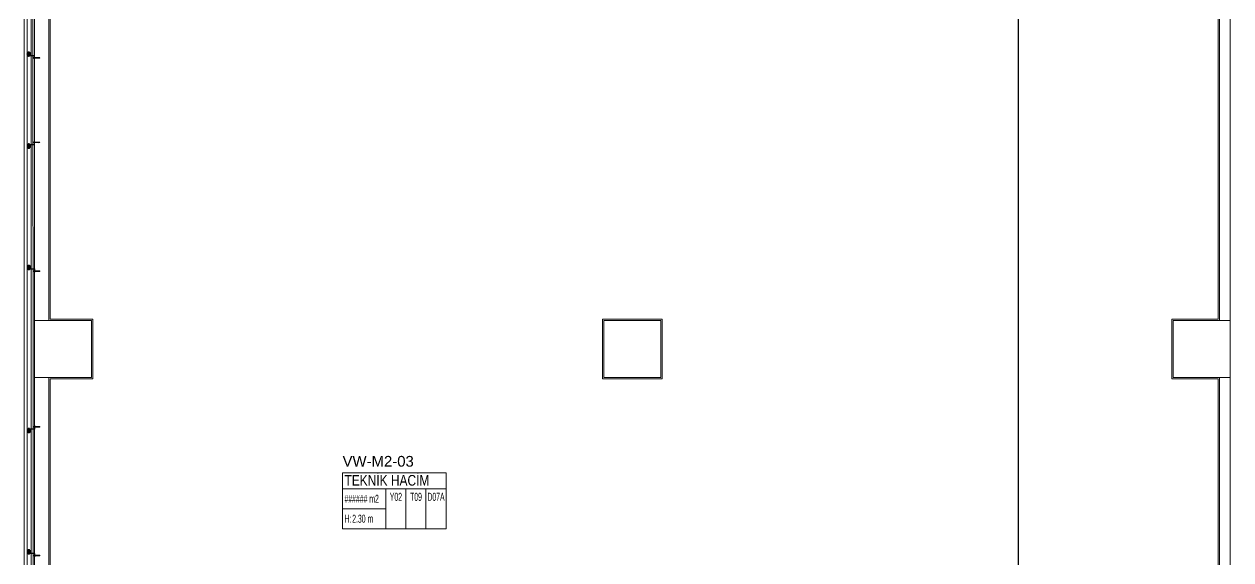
# Model space of a CAD drawing. Extents: x -3709 to 34962, y 0 to 8245.
# Drawn here: x 23781 to 25477, y 2156 to 2909 of the extents above; entities that cross this region are included whole.
import ezdxf
from ezdxf.enums import TextEntityAlignment as Align

# ---------------------------------------------------------------- set-up
doc = ezdxf.new("R2010")
doc.units = 0
doc.layers.get('0').update_dxf_attribs({"color": 9, "lineweight": 9})
for name, color, linetype, lineweight in [('00', 9, 'Continuous', 9), ('01', 9, 'Continuous', 9), ('06D', 9, 'Continuous', 9), ('10', 9, 'Continuous', 9), ('10A', 9, 'Continuous', 9), ('14', 9, 'Continuous', 9), ('21_MAHAL', 9, 'Continuous', 9), ('33', 9, 'BATTING', 9), ('E-MODÜL HATTI', 6, 'Continuous', 30)]:
    doc.layers.add(name, color=color, linetype=linetype, lineweight=lineweight)
doc.styles.add('Arial', font='arial.ttf', dxfattribs={"height": 2.5})
doc.styles.add('MuuM_TEXT-STANDART', font='ARIALN.TTF')
doc.linetypes.add('BATTING', pattern='A,0.0001,-0.1,[134,ltypeshp.shx,S=0.1,R=0,X=-0.1,Y=0],-0.2,[134,ltypeshp.shx,S=0.1,R=180,X=0.1,Y=0],-0.1', length=0.4001)

# ---------------------------------------------------------------- blocks, each defined once
blk = doc.blocks.new('p-kolon-80x80-vw')
at = {"layer": '01'}
blk.add_lwpolyline([(-40, -40), (-40, 40), (40, 40), (40, -40)], close=True, dxfattribs=at)
blk = doc.blocks.new('cxvxv')
for p, q in [((-21988.4, 8561, 0), (-21988.4, 8560.3, 0)), ((-21988.4, 8560.3, 0), (-21986.6, 8560.3, 0)), ((-21988.4, 8555.4, 0), (-21986.6, 8555.4, 0)), ((-21988.4, 8554.7, 0), (-21988.4, 8555.4, 0)), ((-21986.9, 8561.1, 0), (-21988.2, 8561.1, 0)), ((-21986.9, 8554.7, 0), (-21988.2, 8554.7, 0)), ((-21988, 8561.2, 0), (-21987, 8561.3, 0)), ((-21988, 8561.3, 0), (-21988, 8561.3, 0)), ((-21988, 8561.2, 0), (-21988, 8561.3, 0)), ((-21988, 8561.3, 0), (-21987.9, 8561.3, 0)), ((-21988, 8561.1, 0), (-21987, 8561.2, 0)), ((-21988, 8561.1, 0), (-21988, 8561.2, 0)), ((-21988, 8561.2, 0), (-21988, 8561.2, 0)), ((-21988, 8561.1, 0), (-21988, 8561.1, 0)), ((-21988, 8561.1, 0), (-21988, 8561.1, 0)), ((-21988, 8561.1, 0), (-21988, 8561.1, 0)), ((-21988, 8561, 0), (-21988, 8560.3, 0)), ((-21988, 8560.3, 0), (-21987, 8560.3, 0)), ((-21988, 8560.3, 0), (-21988, 8560.3, 0)), ((-21988, 8560.1, 0), (-21988, 8555.6, 0)), ((-21988, 8555.4, 0), (-21987, 8555.4, 0)), ((-21988, 8554.7, 0), (-21988, 8555.4, 0)), ((-21988, 8555.4, 0), (-21988, 8555.4, 0)), ((-21987.5, 8561.3, 0), (-21987.9, 8561.3, 0)), ((-21987.7, 8561, 0), (-21987.7, 8561.1, 0)), ((-21987.7, 8561.1, 0), (-21987.7, 8561.1, 0)), ((-21987.5, 8561.3, 0), (-21987.1, 8561.3, 0)), ((-21987.1, 8561.3, 0), (-21987.1, 8561.2, 0)), ((-21987, 8561.3, 0), (-21987.1, 8561.3, 0)), ((-21987.1, 8561.3, 0), (-21987, 8561.3, 0)), ((-21987, 8561.3, 0), (-21987.1, 8561.3, 0)), ((-21987, 8561.3, 0), (-21987.1, 8561.3, 0)), ((-21987.1, 8561.2, 0), (-21987, 8561.2, 0)), ((-21987, 8561.2, 0), (-21987.1, 8561.2, 0)), ((-21987.1, 8561.2, 0), (-21987.1, 8561.1, 0)), ((-21987.1, 8561.1, 0), (-21987, 8561.1, 0)), ((-21987.1, 8560.6, 0), (-21987.1, 8561, 0)), ((-21987.1, 8560.6, 0), (-21987.1, 8560.3, 0)), ((-21987.1, 8560.3, 0), (-21987.1, 8560.3, 0)), ((-21987.1, 8555.6, 0), (-21987.1, 8560.1, 0)), ((-21987.1, 8555.1, 0), (-21987.1, 8555.4, 0)), ((-21987.1, 8555.4, 0), (-21987.1, 8555.4, 0)), ((-21987.1, 8555.1, 0), (-21987.1, 8554.7, 0)), ((-21987, 8560.3, 0), (-21987, 8560.3, 0)), ((-21987, 8555.6, 0), (-21987, 8560.1, 0)), ((-21987, 8555.4, 0), (-21987, 8555.4, 0)), ((-21986.6, 8560.3, 0), (-21986.6, 8561, 0)), ((-21986.6, 8555.4, 0), (-21986.6, 8554.7, 0))]:
    blk.add_line(p, q)
at = {"elevation": 0}
for points in [[(-21986.3, 8560.1), (-21988.7, 8560.1), (-21988.7, 8560.3), (-21986.3, 8560.3)], [(-21986.3, 8555.6), (-21988.7, 8555.6), (-21988.7, 8555.4), (-21986.3, 8555.4)]]:
    blk.add_lwpolyline(points, close=True, dxfattribs=at)
for points in [[(-21988, 8560.3), (-21988, 8560.3)], [(-21988, 8560.1), (-21988, 8555.6)], [(-21988, 8555.4), (-21988, 8555.4)]]:
    blk.add_lwpolyline(points, dxfattribs=at)
for centre, radius, start, end in [((-21988.2, 8560.8, 0), 0.315, 45.8497, 134.1503), ((-21988.2, 8555, 0), 0.315, 225.8497, 314.1503), ((-21987.5, 8560, 0), 1.12, 66.8701, 113.1299), ((-21987.5, 8560, 0), 1.12, 66.8701, 113.1299), ((-21987.5, 8555.8, 0), 1.12, 246.8701, 293.1299), ((-21987.5, 8555.8, 0), 1.12, 246.8701, 293.1299), ((-21986.9, 8560.8, 0), 0.313, 45.449, 134.551), ((-21986.9, 8555, 0), 0.313, 225.449, 314.551)]:
    blk.add_arc(centre, radius, start, end)
blk = doc.blocks.new('VIDA')
for p, q in [((-18072, 6524), (-18070, 6525)), ((-18072, 6524), (-18072, 6524)), ((-18072, 6524), (-18072, 6524)), ((-18070, 6523), (-18072, 6524)), ((-18070, 6525), (-18071, 6523)), ((-18071, 6523), (-18070, 6525)), ((-18070, 6523), (-18069, 6525)), ((-18070, 6525), (-18070, 6525)), ((-18070, 6525), (-18070, 6524)), ((-18070, 6524), (-18070, 6525)), ((-18070, 6525), (-18070, 6525)), ((-18070, 6525), (-18070, 6525)), ((-18070, 6525), (-18069, 6525)), ((-18070, 6524), (-18070, 6524)), ((-18069, 6522), (-18070, 6523)), ((-18070, 6523), (-18070, 6523)), ((-18069, 6523), (-18068, 6525)), ((-18069, 6522), (-18069, 6525)), ((-18069, 6525), (-18069, 6522)), ((-18069, 6525), (-18069, 6525)), ((-18069, 6525), (-18069, 6525)), ((-18069, 6525), (-18069, 6525)), ((-18069, 6525), (-18069, 6525)), ((-18069, 6525), (-18068, 6525)), ((-18069, 6523), (-18069, 6522)), ((-18068, 6522), (-18069, 6523)), ((-18069, 6523), (-18069, 6523)), ((-18069, 6522), (-18069, 6522)), ((-18067, 6525), (-18068, 6522)), ((-18068, 6523), (-18067, 6525)), ((-18068, 6525), (-18068, 6523)), ((-18068, 6522), (-18068, 6525)), ((-18068, 6525), (-18068, 6525)), ((-18068, 6525), (-18068, 6522)), ((-18068, 6525), (-18068, 6525)), ((-18068, 6525), (-18068, 6525)), ((-18068, 6525), (-18067, 6525)), ((-18068, 6523), (-18068, 6522)), ((-18068, 6522), (-18068, 6523)), ((-18068, 6523), (-18068, 6523)), ((-18068, 6523), (-18068, 6522)), ((-18067, 6522), (-18068, 6522)), ((-18068, 6522), (-18068, 6522)), ((-18066, 6525), (-18067, 6525)), ((-18067, 6523), (-18066, 6525)), ((-18066, 6525), (-18067, 6522)), ((-18067, 6525), (-18067, 6523)), ((-18067, 6522), (-18067, 6525)), ((-18067, 6525), (-18067, 6525)), ((-18067, 6525), (-18067, 6525)), ((-18067, 6525), (-18067, 6525)), ((-18067, 6522), (-18067, 6523)), ((-18067, 6523), (-18067, 6522)), ((-18067, 6523), (-18067, 6523)), ((-18067, 6523), (-18067, 6522)), ((-18066, 6522), (-18067, 6522)), ((-18066, 6525), (-18066, 6525)), ((-18066, 6525), (-18066, 6525)), ((-18066, 6525), (-18066, 6525)), ((-18066, 6525), (-18066, 6523)), ((-18066, 6522), (-18066, 6525)), ((-18065, 6525), (-18066, 6522)), ((-18066, 6523), (-18065, 6525)), ((-18066, 6525), (-18065, 6525)), ((-18066, 6523), (-18066, 6523)), ((-18066, 6523), (-18066, 6522)), ((-18066, 6523), (-18066, 6522)), ((-18066, 6522), (-18066, 6523)), ((-18065, 6522), (-18066, 6522)), ((-18065, 6525), (-18065, 6523)), ((-18065, 6522), (-18065, 6525)), ((-18065, 6525), (-18065, 6525)), ((-18065, 6525), (-18065, 6525)), ((-18065, 6525), (-18065, 6525)), ((-18065, 6525), (-18064, 6525)), ((-18065, 6523), (-18064, 6525)), ((-18064, 6525), (-18065, 6522)), ((-18065, 6522), (-18064, 6525)), ((-18065, 6523), (-18065, 6522)), ((-18065, 6523), (-18065, 6523)), ((-18065, 6523), (-18065, 6522)), ((-18065, 6522), (-18065, 6523)), ((-18064, 6523), (-18065, 6522)), ((-18064, 6523), (-18065, 6522)), ((-18065, 6522), (-18065, 6522)), ((-18064, 6525), (-18064, 6525)), ((-18064, 6525), (-18064, 6525)), ((-18064, 6525), (-18064, 6525)), ((-18064, 6525), (-18064, 6523)), ((-18064, 6522), (-18062, 6525)), ((-18062, 6525), (-18064, 6522)), ((-18064, 6523), (-18062, 6525)), ((-18062, 6525), (-18064, 6525)), ((-18064, 6523), (-18064, 6523)), ((-18062, 6523), (-18064, 6522)), ((-18062, 6523), (-18064, 6522)), ((-18064, 6522), (-18064, 6523)), ((-18064, 6522), (-18064, 6522)), ((-18063, 6522), (-18062, 6525)), ((-18061, 6525), (-18063, 6523)), ((-18062, 6525), (-18063, 6525)), ((-18062, 6523), (-18063, 6522)), ((-18063, 6522), (-18061, 6523)), ((-18062, 6523), (-18063, 6522)), ((-18063, 6523), (-18061, 6523)), ((-18063, 6522), (-18061, 6522)), ((-18062, 6525), (-18061, 6525)), ((-18062, 6525), (-18062, 6525)), ((-18062, 6525), (-18062, 6525)), ((-18062, 6525), (-18062, 6525)), ((-18061, 6525), (-18062, 6525)), ((-18062, 6523), (-18061, 6525)), ((-18061, 6525), (-18062, 6522)), ((-18062, 6522), (-18061, 6525)), ((-18061, 6523), (-18062, 6525)), ((-18062, 6525), (-18061, 6522)), ((-18062, 6525), (-18062, 6523)), ((-18062, 6525), (-18062, 6525)), ((-18062, 6525), (-18061, 6525)), ((-18062, 6523), (-18062, 6523)), ((-18062, 6522), (-18062, 6523)), ((-18061, 6523), (-18062, 6522)), ((-18061, 6523), (-18062, 6522)), ((-18062, 6522), (-18062, 6522)), ((-18061, 6525), (-18060, 6525)), ((-18061, 6525), (-18061, 6525)), ((-18061, 6525), (-18061, 6525)), ((-18061, 6525), (-18061, 6525)), ((-18061, 6525), (-18061, 6523)), ((-18061, 6522), (-18060, 6525)), ((-18060, 6525), (-18061, 6522)), ((-18061, 6523), (-18060, 6525)), ((-18061, 6523), (-18061, 6523)), ((-18060, 6523), (-18061, 6522)), ((-18060, 6523), (-18061, 6522)), ((-18061, 6522), (-18061, 6523)), ((-18061, 6522), (-18061, 6522)), ((-18060, 6525), (-18060, 6525)), ((-18060, 6525), (-18060, 6525)), ((-18060, 6525), (-18060, 6525)), ((-18060, 6525), (-18060, 6525)), ((-18060, 6525), (-18060, 6523)), ((-18060, 6523), (-18060, 6525)), ((-18059, 6525), (-18060, 6522)), ((-18060, 6522), (-18059, 6525)), ((-18060, 6525), (-18059, 6525)), ((-18059, 6524), (-18060, 6523)), ((-18060, 6522), (-18060, 6523)), ((-18060, 6523), (-18060, 6522)), ((-18060, 6523), (-18060, 6522)), ((-18060, 6523), (-18060, 6523)), ((-18060, 6523), (-18059, 6523)), ((-18060, 6522), (-18060, 6522)), ((-18058, 6527), (-18059, 6527)), ((-18059, 6521), (-18059, 6527)), ((-18059, 6525), (-18059, 6525)), ((-18058, 6521), (-18059, 6521))]:
    blk.add_line(p, q)
for points in [[(-18069, 6525), (-18069, 6523)], [(-18057, 6524), (-18057, 6524), (-18057, 6524), (-18057, 6523)]]:
    blk.add_lwpolyline(points)
for start, end in [(7.5095, 35.2427), (324.7573, 352.4905)]:
    blk.add_arc((-18062, 6524), 5.21, start, end)
blk = doc.blocks.new('çelik dübel')
at = {"ltscale": 7}
for p, q in [((-87, -2), (-85, 2)), ((-85, -6), (-85, 2)), ((-68, 2), (-85, 2)), ((-75, -6), (-75, 2)), ((-70, -6), (-70, 2)), ((-68, 3), (-58, 2)), ((-68, -7), (-68, 3)), ((-58, -6), (-58, 2)), ((-53, 2), (-58, 2)), ((-8, 2), (-58, 2)), ((-53, -6), (-53, 2)), ((-25, -6), (-25, 2)), ((-25, -6), (-24, 2)), ((-23, -6), (-22, 2)), ((-21, -6), (-20, 2)), ((-19, -6), (-18, 2)), ((-17, -6), (-16, 2)), ((-85, -6), (-87, -2)), ((-68, -6), (-85, -6)), ((-68, -7), (-58, -6)), ((-53, -5), (-58, -5)), ((-8, -6), (-58, -6))]:
    blk.add_line(p, q, dxfattribs=at)
for p, q in [((-15, -6), (-14, 2)), ((-13, -6), (-12, 2)), ((-11, -6), (-10, 1)), ((-10, -9), (-10, 5)), ((-9, 5), (-10, 5)), ((-10, 3), (-10, 5)), ((-9, -9), (-9, 5)), ((-8, 2), (-8, 3)), ((-8, -4), (-8, 0)), ((-5, 4), (-7, 4)), ((-5, 1), (-7, 1)), ((-4, 2), (-4, 3)), ((-1, 2), (-4, 2)), ((-4, -4), (-4, 0)), ((-3, -6), (-2, 2)), ((-1, -6), (0, 1)), ((0, -5), (0, 1)), ((-10, -7), (-10, -9)), ((-9, -9), (-10, -9)), ((-8, -6), (-8, -7)), ((-5, -5), (-7, -5)), ((-5, -8), (-7, -8)), ((-4, -6), (-4, -7)), ((-1, -6), (-4, -6))]:
    blk.add_line(p, q)
for points in [[(-68, 1), (-67, 0), (-67, 0), (-67, 0), (-66, -1), (-66, -1), (-66, -2), (-65, -2), (-65, -3), (-65, -3), (-65, -3), (-65, -3), (-64, -4), (-64, -4), (-64, -3), (-64, -3), (-63, -3), (-63, -3), (-63, -3), (-63, -2), (-62, -2), (-62, -2), (-62, -1), (-62, -1), (-61, -1), (-61, -1), (-61, -1), (-61, 0), (-61, 0), (-60, -1), (-60, -1), (-60, -1), (-60, -1), (-60, -1), (-60, -2), (-59, -2), (-59, -3), (-59, -3), (-59, -3), (-58, -3), (-58, -3)], [(-68, 0), (-68, 0), (-68, 0), (-68, -1), (-68, -1), (-68, -1), (-68, -1), (-68, -1), (-68, -1), (-68, -1), (-68, -1), (-68, -1), (-67, -1), (-67, -1), (-67, -1), (-67, -1), (-67, -1), (-67, -1), (-67, -1), (-67, -1), (-67, -1), (-67, -1), (-67, -1), (-67, -1), (-67, -1), (-67, -1), (-67, -1), (-67, -2), (-67, -2), (-67, -2), (-67, -2), (-67, -2), (-67, -2), (-67, -2), (-67, -2), (-67, -2), (-67, -2), (-67, -2), (-67, -2), (-67, -2), (-67, -2), (-67, -2), (-67, -2), (-66, -2), (-66, -3), (-66, -3), (-66, -3), (-66, -3), (-66, -3), (-66, -3), (-66, -3), (-66, -3), (-66, -3), (-66, -3), (-66, -3), (-66, -3), (-66, -3), (-66, -3), (-66, -3), (-66, -3), (-66, -3), (-66, -4), (-66, -4), (-66, -4), (-66, -4), (-66, -4), (-66, -4), (-66, -4), (-66, -4), (-66, -4), (-66, -4), (-66, -4), (-65, -4), (-65, -4), (-65, -4), (-65, -4), (-65, -4), (-65, -4), (-65, -4), (-65, -4), (-65, -4), (-65, -4), (-65, -4), (-65, -4), (-65, -4), (-65, -4), (-65, -5), (-65, -5), (-65, -5), (-64, -5), (-64, -5), (-64, -5), (-64, -5), (-64, -5), (-64, -5), (-64, -5), (-64, -5), (-64, -5), (-64, -5), (-64, -4), (-64, -4), (-64, -4), (-64, -4), (-64, -4), (-64, -4), (-63, -4), (-63, -4), (-63, -4), (-63, -4), (-63, -4), (-63, -4), (-63, -4), (-63, -4), (-63, -4), (-63, -4), (-63, -4), (-63, -4), (-63, -4), (-63, -4), (-63, -4), (-63, -4), (-63, -4), (-63, -4), (-63, -4), (-63, -4), (-63, -4), (-63, -4), (-63, -4), (-63, -4), (-62, -4), (-62, -4), (-62, -3), (-62, -3), (-62, -3), (-62, -3), (-62, -3), (-62, -3), (-62, -3), (-62, -3), (-62, -3), (-62, -3), (-62, -3), (-62, -3), (-62, -3), (-62, -3), (-62, -3), (-62, -3), (-62, -3), (-62, -3), (-62, -3), (-62, -3), (-62, -3), (-62, -3), (-62, -3), (-62, -3), (-62, -3), (-62, -2), (-61, -2), (-61, -2), (-61, -2), (-61, -2), (-61, -2), (-61, -2), (-61, -2), (-61, -2), (-61, -2), (-61, -2), (-61, -2), (-61, -2), (-61, -2), (-61, -2), (-61, -2), (-61, -2), (-61, -2), (-61, -2), (-61, -2), (-61, -2), (-61, -2), (-61, -2), (-61, -2), (-61, -2), (-61, -2), (-61, -2), (-61, -2), (-61, -2), (-61, -2), (-61, -2), (-61, -2), (-61, -2), (-61, -2), (-61, -2), (-61, -2), (-61, -2), (-61, -2), (-61, -2), (-61, -2), (-61, -2), (-61, -2), (-61, -2), (-61, -2), (-60, -2), (-60, -2), (-60, -2), (-60, -2), (-60, -3), (-60, -3), (-60, -3), (-60, -3), (-60, -3), (-60, -3), (-60, -3), (-60, -3), (-60, -3), (-60, -3), (-60, -3), (-60, -3), (-60, -3), (-60, -3), (-60, -3), (-60, -3), (-60, -3), (-60, -3), (-60, -4), (-60, -4), (-60, -4), (-60, -4), (-60, -4), (-60, -4), (-59, -4), (-59, -4), (-59, -4), (-59, -4), (-59, -4), (-59, -4), (-59, -4), (-59, -4), (-59, -4), (-59, -4), (-58, -4), (-58, -4), (-58, -5)]]:
    blk.add_lwpolyline(points)
for centre, start, end in [((-7, 3), 90, 180), ((-7, 2), 180, 270), ((-7, 0), 90, 180), ((-5, 3), 0, 90), ((-5, 2), 270, 0), ((-5, 0), 0, 90), ((-1, 1), 0, 90), ((-7, -4), 180, 270), ((-7, -6), 90, 180), ((-7, -7), 180, 270), ((-5, -4), 270, 0), ((-5, -6), 0, 90), ((-5, -7), 270, 0), ((-1, -5), 270, 0)]:
    blk.add_arc(centre, 1, start, end)
blk = doc.blocks.new('kjdol')
at = {"elevation": -249.8}
for points in [[(77398, 60089.9), (77398, 60085.9), (77394, 60085.9), (77394, 60089.9)], [(77397.8, 60089.7), (77397.8, 60086.1), (77394.2, 60086.1), (77394.2, 60089.7)]]:
    blk.add_lwpolyline(points, close=True, dxfattribs=at)
at = {"ltscale": 10, "elevation": -278.9}
blk.add_lwpolyline([(77394.1, 60089.9), (77403.3, 60089.9, 0.460237), (77404.2, 60090.8), (77404.2, 60094.9), (77403.8, 60094.9), (77403.8, 60091.3, -0.414214), (77402.8, 60090.3), (77394.1, 60090.3)], format="xyb", close=True, dxfattribs=at)
at = {"xscale": 0.1000000000058208, "yscale": 0.1000000000058208, "zscale": 0.1000000000058208, "rotation": 180}
blk.add_blockref('VIDA', (75587.8, 60740.3, -249.8), dxfattribs=at)
blk.add_blockref('cxvxv', (99383.5, 51530.1, -249.8))
at = {"extrusion": (0, 0, -1), "xscale": 0.1000000000058208, "yscale": 0.1000000000058208, "zscale": -0.0999999999999091}
blk.add_blockref('çelik dübel', (-77402.7, 60093.4, 459.2), dxfattribs=at)
blk = doc.blocks.new('cephekompozit2.kat')
at = {"layer": '10A'}
blk.add_lwpolyline([(675.1, 25963.8), (675, 29556.3), (679.5, 29556.3), (679.6, 25963.8), (675.1, 25963.8)], dxfattribs=at)
at = {"layer": '33', "ltscale": 0.2}
blk.add_lwpolyline([(3171.7, 25868), (2347.5, 25868), (2347.5, 25967.8), (687.5, 25967.8), (687.5, 27013), (687.4, 29553), (2347.5, 29553), (2347.5, 29653), (3181.7, 29653)], dxfattribs=at)
at = {"layer": '10', "xscale": -1, "rotation": 180}
for p in [(-76714.5, 88613.2, 249.8), (-76714.2, 88313.2, 249.8), (-76714.2, 87913.2, 249.8)]:
    blk.add_blockref('kjdol', p, dxfattribs=at)
at = {"layer": '10'}
for p in [(-76714.4, -31692.2, 249.8), (-76714.2, -32092.2, 249.8)]:
    blk.add_blockref('kjdol', p, dxfattribs=at)
blk = doc.blocks.new('0_roomno2')
blk.add_lwpolyline([(19.38, -10.5), (0, -10.5), (0, 0), (19.38, 0)], close=True)
for points in [[(0, -3), (19.38, -3)], [(8.12, -3), (8.12, -10.5)], [(11.88, -3), (11.88, -10.5)], [(15.62, -3), (15.62, -10.5)], [(0, -6.75), (8.12, -6.75)]]:
    blk.add_lwpolyline(points)
at = {"style": 'MuuM_TEXT-STANDART', "width": 0.6}
blk.add_text('H:', height=1.5, dxfattribs=at).set_placement((0.35, -8.61), align=Align.MIDDLE_LEFT)
at = {"style": 'Arial'}
blk.add_attdef('ODANO', (0, 1.17), '', height=2, dxfattribs=at)
blk.add_attdef('MEKANADI', text='', height=2, dxfattribs=at).set_placement((0.35, -3), align=Align.BOTTOM_LEFT)
at = {"style": 'MuuM_TEXT-STANDART', "width": 0.6}
for tag, p in [('M2', (0.35, -4.88)), ('TEMIZTAVANYUKSEKLIGI', (1.8, -8.61))]:
    blk.add_attdef(tag, text='', height=1.5, dxfattribs=at).set_placement(p, align=Align.MIDDLE_LEFT)
for tag, p in [('YER01', (10, -4.5)), ('TAVAN01', (13.75, -4.5)), ('DUVAR01', (17.5, -4.5)), ('YER02', (10, -6.75)), ('TAVAN02', (13.75, -6.75)), ('DUVAR02', (17.5, -6.75)), ('YER03', (10, -9)), ('TAVAN03', (13.75, -9)), ('DUVAR03', (17.5, -9))]:
    blk.add_attdef(tag, text='', height=1.5, dxfattribs=at).set_placement(p, align=Align.MIDDLE_CENTER)

msp = doc.modelspace()

# ---------------------------------------------------------------- linework, layer by layer
at = {"layer": '00'}
for points in [[(23815.8, 2492.5), (23815.8, 3112.5), (23795.8, 3112.5), (23795.8, 2492.5)], [(25475.8, 3112.5), (25475.8, 2492.5), (25460.8, 2492.5), (25460.8, 3112.5)], [(23795.8, 1792.5), (23795.8, 2412.5), (23815.8, 2412.5), (23815.8, 1792.5)], [(25475.8, 2412.5), (25475.8, 1792.5), (25460.8, 1792.5), (25460.8, 2412.5)]]:
    msp.add_lwpolyline(points, close=True, dxfattribs=at)
at = {"layer": '06D', "elevation": 29.1}
msp.add_lwpolyline([(26297.3, 3997.5), (25450.8, 3997.5), (25450.8, 3897.5), (23790.8, 3897.5), (23790.8, 307.5), (25450.8, 307.5), (25450.8, 207.5), (26295.5, 207.5)], dxfattribs=at)
at = {"layer": '14'}
for points in [[(25458.8, 1794.5), (25458.8, 2410.5), (25393.8, 2410.5), (25393.8, 2494.5), (25458.8, 2494.5), (25458.8, 3110.5), (25393.8, 3110.5), (25393.8, 3140.5), (25393.8, 3140.5), (25393.8, 3140.5), (25337.8, 3140.5), (25337.8, 3140.5), (25037, 3140.5), (25037, 3144)], [(23817.8, 3110.5), (23817.8, 2494.5), (23877.8, 2494.5), (23877.8, 2410.5), (23817.8, 2410.5), (23817.8, 1794.5)]]:
    msp.add_lwpolyline(points, dxfattribs=at)
msp.add_lwpolyline([(24677.8, 2494.5), (24593.8, 2494.5), (24593.8, 2410.5), (24677.8, 2410.5)], close=True, dxfattribs=at)
at = {"layer": 'E-MODÜL HATTI', "ltscale": 50}
msp.add_line((25178.1, 3000), (25178.1, 570.3), dxfattribs=at)

# ---------------------------------------------------------------- block references
for name, p in [('cephekompozit2.kat', (23106.1, -25658)), ('p-kolon-80x80-vw', (23835.8, 2452.5)), ('p-kolon-80x80-vw', (24635.8, 2452.5)), ('p-kolon-80x80-vw', (25435.8, 2452.5))]:
    msp.add_blockref(name, p)
at = {"layer": '21_MAHAL'}
ref = msp.add_blockref('0_roomno2', (24228.6, 2278.3), dxfattribs=dict(at, xscale=7.5, yscale=7.5, zscale=7.5))
ref.add_attrib('ODANO', 'VW-M2-03', (24228.6, 2287.1), dxfattribs={"layer": '0', "height": 15, "style": 'Arial'})
ref.add_attrib('MEKANADI', 'TEKNİK HACİM', dxfattribs={"layer": '0', "height": 15, "style": 'Arial', "width": 0.8}).set_placement((24231.3, 2255.8), align=Align.BOTTOM_LEFT)
ref.add_attrib('M2', '###### m2', dxfattribs={"layer": '0', "height": 11.25, "style": 'MuuM_TEXT-STANDART', "width": 0.6}).set_placement((24231.3, 2241.8), align=Align.MIDDLE_LEFT)
ref.add_attrib('TEMIZTAVANYUKSEKLIGI', '2.30 m', dxfattribs={"layer": '0', "height": 11.25, "style": 'MuuM_TEXT-STANDART', "width": 0.6}).set_placement((24242.1, 2213.8), align=Align.MIDDLE_LEFT)
ref.add_attrib('TAVAN01', 'T09', dxfattribs={"layer": '0', "height": 11.25, "style": 'MuuM_TEXT-STANDART', "width": 0.6}).set_placement((24331.8, 2244.6), align=Align.MIDDLE_CENTER)
ref.add_attrib('DUVAR01', 'D07A', dxfattribs={"layer": '0', "height": 11.25, "style": 'MuuM_TEXT-STANDART', "width": 0.6}).set_placement((24359.9, 2244.6), align=Align.MIDDLE_CENTER)
ref.add_attrib('YER02', 'Y02', dxfattribs={"layer": '0', "height": 11.25, "style": 'MuuM_TEXT-STANDART', "width": 0.6}).set_placement((24303.6, 2244.6), align=Align.MIDDLE_CENTER)

doc.saveas('drawing.dxf')
